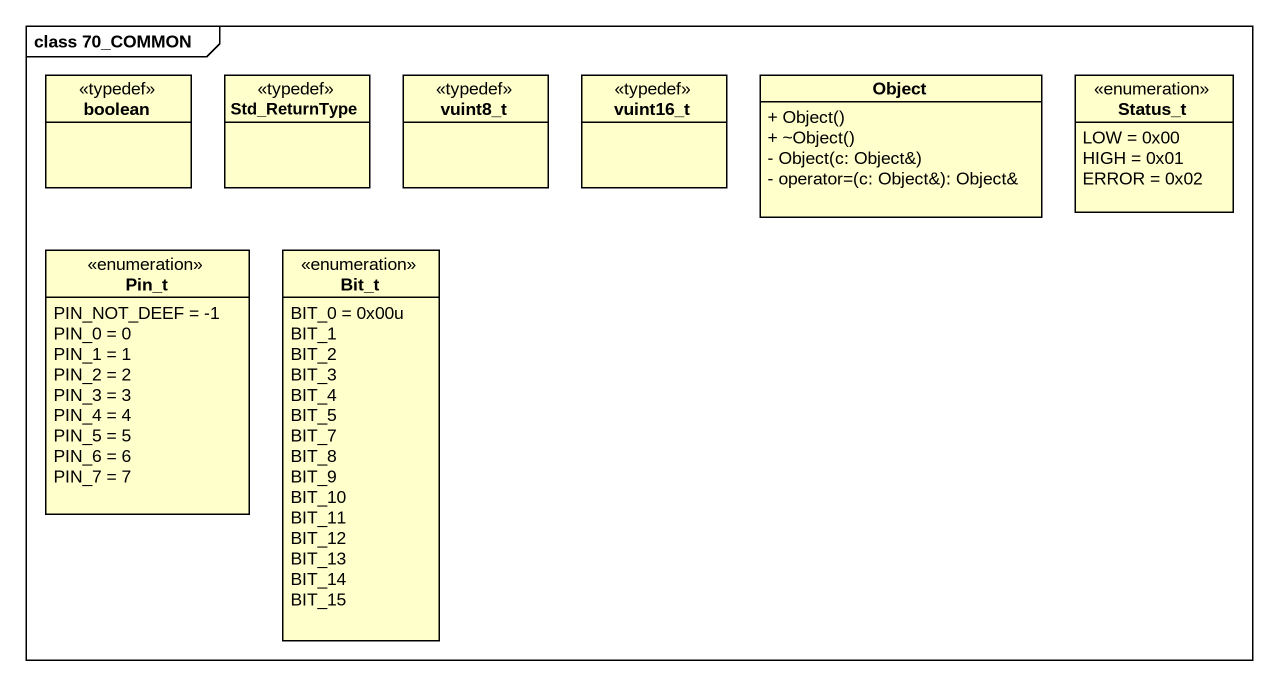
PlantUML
@startuml
mainframe class 70_COMMON
hide circle
hide empty members
skinparam classAttributeIconSize 0
class boolean <<typedef>>
class Std_ReturnType <<typedef>>
class vuint8_t <<typedef>>
class vuint16_t <<typedef>>
class "Object" as Object_ {
  + Object()
  + ~Object()
  - Object(c: Object&)
  - operator=(c: Object&): Object&
}
enum Status_t {
  LOW = 0x00
  HIGH = 0x01
  ERROR = 0x02
}
enum Pin_t {
  PIN_NOT_DEEF = -1
  PIN_0 = 0
  PIN_1 = 1
  PIN_2 = 2
  PIN_3 = 3
  PIN_4 = 4
  PIN_5 = 5
  PIN_6 = 6
  PIN_7 = 7
}
enum Bit_t {
  BIT_0 = 0x00u
  BIT_1
  BIT_2
  BIT_3
  BIT_4
  BIT_5
  BIT_7
  BIT_8
  BIT_9
  BIT_10
  BIT_11
  BIT_12
  BIT_13
  BIT_14
  BIT_15
}
@enduml
